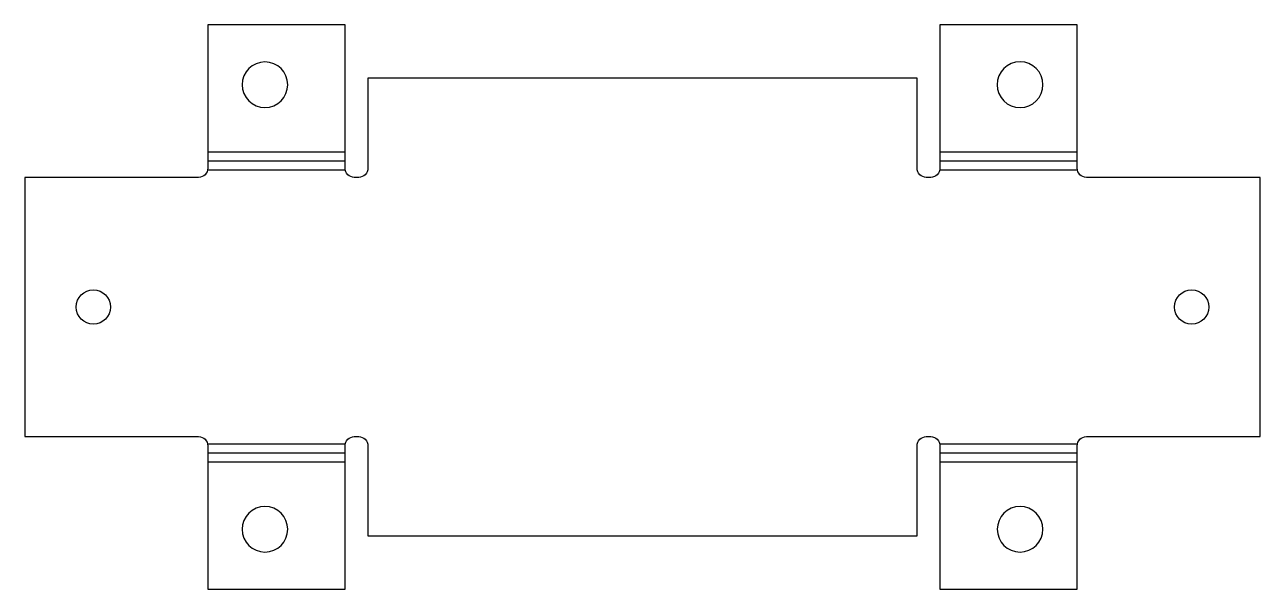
# Model space of a CAD drawing. Header units: millimetres. Extents: x -48 to 124, y -7 to 71.
import ezdxf

# ---------------------------------------------------------------- set-up
doc = ezdxf.new("R2010")
doc.units = ezdxf.units.MM

msp = doc.modelspace()

# ---------------------------------------------------------------- linework, layer by layer
at = {"layer": 'BEND'}
for p, q in [((-22.22, 52.04), (-3.17, 52.04)), ((79.38, 52.04), (98.42, 52.04)), ((-3.17, 11.46), (-22.22, 11.46)), ((98.42, 11.46), (79.38, 11.46))]:
    msp.add_line(p, q, dxfattribs=at)
at = {"layer": 'BEND_EXTENT'}
for p, q in [((-22.22, 53.28), (-3.17, 53.28)), ((79.38, 53.28), (98.42, 53.28)), ((-22.24, 50.8), (-3.16, 50.8)), ((79.36, 50.8), (98.44, 50.8)), ((-3.16, 12.7), (-22.24, 12.7)), ((98.44, 12.7), (79.36, 12.7)), ((-3.17, 10.22), (-22.22, 10.22)), ((98.42, 10.22), (79.38, 10.22))]:
    msp.add_line(p, q, dxfattribs=at)
at = {"layer": 'INTERIOR_PROFILES', "extrusion": (0, 0, -1)}
for centre, radius in [((14.29, 62.61), 3.17), ((-90.49, 62.61), 3.18), ((14.29, 0.89), 3.17), ((-90.49, 0.89), 3.17)]:
    msp.add_circle(centre, radius, dxfattribs=at)
at = {"layer": 'INTERIOR_PROFILES'}
for centre in [(-38.1, 31.75), (114.3, 31.75)]:
    msp.add_circle(centre, 2.38, dxfattribs=at)
at = {"layer": 'OUTER_PROFILES'}
msp.add_lwpolyline([(-47.62, 13.75), (-23.49, 13.75, -0.414214), (-22.22, 12.48), (-22.22, -7.44), (-3.17, -7.44), (-3.17, 12.48, -0.414214), (-1.9, 13.75), (-1.27, 13.75, -0.414214), (0, 12.48), (0, 0), (76.2, 0), (76.2, 12.48, -0.414214), (77.47, 13.75), (78.11, 13.75, -0.414214), (79.38, 12.48), (79.38, -7.44), (98.42, -7.44), (98.42, 12.48, -0.414214), (99.69, 13.75), (123.83, 13.75), (123.83, 49.75), (99.69, 49.75, -0.414214), (98.42, 51.02), (98.42, 70.94), (79.38, 70.94), (79.38, 51.02, -0.414214), (78.11, 49.75), (77.47, 49.75, -0.414214), (76.2, 51.02), (76.2, 63.5), (0, 63.5), (0, 51.02, -0.414214), (-1.27, 49.75), (-1.9, 49.75, -0.414214), (-3.17, 51.02), (-3.17, 70.94), (-22.22, 70.94), (-22.22, 51.02, -0.414214), (-23.49, 49.75), (-47.62, 49.75)], format="xyb", close=True, dxfattribs=at)

doc.saveas('drawing.dxf')
